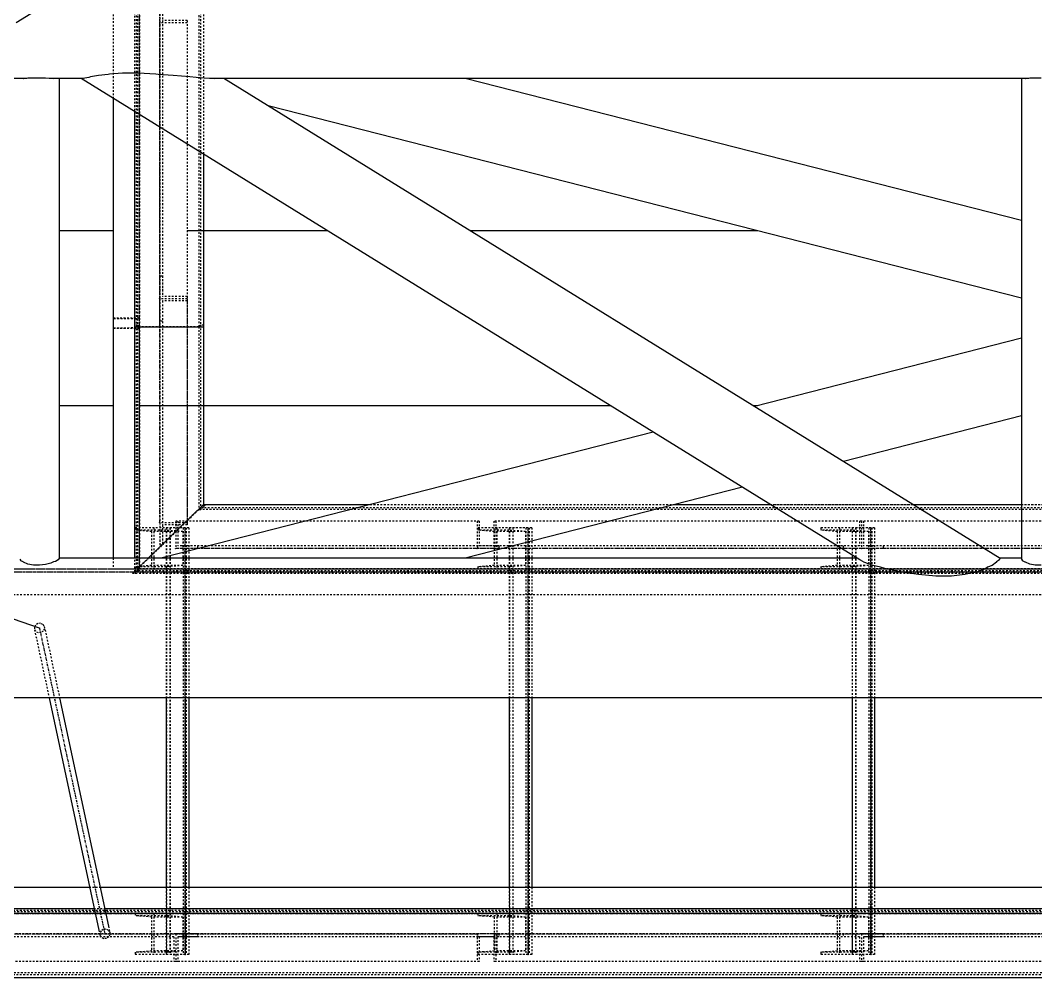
# Model space of a CAD drawing. Header units: millimetres. Extents: x 5143 to 30813, y 232 to 21408.
# Drawn here: x 10670.5 to 10965.4, y 4068.7 to 4346.8 of the extents above; entities that cross this region are included whole.
import ezdxf

# ---------------------------------------------------------------- set-up
doc = ezdxf.new("R2010")
doc.units = ezdxf.units.MM
doc.header["$LTSCALE"] = 0.25
for name, pattern in [('CENTER', [50.8, 31.75, -6.35, 6.35, -6.35]), ('XKITLINE00', [0]), ('XKITLINE02', [4, 2, -2]), ('XKITLINE03', [6, 3, -1, 1, -1])]:
    doc.linetypes.add(name, pattern=pattern)

msp = doc.modelspace()

# ---------------------------------------------------------------- linework, layer by layer
at = {"color": 1, "linetype": 'XKITLINE03'}
for p, q in [((10705, 5900.27), (10705, 4260.27)), ((10710.99, 4258.02), (10711, 5897.87)), ((10710.99, 4265.95), (10710.99, 4346.1)), ((10710.99, 4200.86), (10710.99, 4265.96)), ((10705, 4260.27), (10705, 4187.37)), ((10718.37, 4075.37), (10718.37, 4199.38)), ((10817.95, 4075.37), (10817.95, 4199.38)), ((10917.54, 4075.37), (10917.54, 4199.38)), ((10803.17, 4193.36), (10715.63, 4193.36)), ((10914.8, 4193.36), (10808.6, 4193.36)), ((11002.35, 4193.36), (10914.8, 4193.36)), ((11648.25, 4187.37), (10493.82, 4187.37)), ((10718.37, 4187.38), (10709.27, 4187.38)), ((10817.95, 4187.38), (10808.86, 4187.38)), ((10917.54, 4187.38), (10908.44, 4187.38)), ((10676.03, 4170.27), (10695.05, 4081.37)), ((10493.82, 4087.37), (11648.25, 4087.37)), ((10718.37, 4087.37), (10709.27, 4087.37)), ((10817.95, 4087.37), (10808.86, 4087.37)), ((10917.54, 4087.37), (10908.44, 4087.37)), ((10609.42, 4081.39), (10715.63, 4081.39)), ((10715.63, 4081.39), (10803.17, 4081.39)), ((10808.6, 4081.39), (10914.8, 4081.39)), ((10914.8, 4081.39), (11002.35, 4081.39))]:
    msp.add_line(p, q, dxfattribs=at)
at = {"color": 3, "linetype": 'XKITLINE02'}
for p, q in [((10704.15, 5898.21), (10704.15, 4257.47)), ((10705, 5898.21), (10705, 4257.26)), ((10703.7, 5888.14), (10703.69, 4320.34)), ((10704.55, 5888.14), (10704.54, 4258.3)), ((10705.08, 5887.3), (10705.07, 4257.8)), ((10722.31, 5887.3), (10722.31, 4257.8)), ((10722.85, 5888.14), (10722.84, 4258.3)), ((10697.5, 4370.57), (10697.5, 4257.26)), ((10723.69, 4370.57), (10723.69, 4258.3)), ((10710.99, 4352.68), (10710.99, 4265.95)), ((10711.79, 4352.68), (10711.79, 4266.61)), ((10718.99, 4346.1), (10710.99, 4346.1)), ((10718.99, 4346.76), (10711.79, 4346.76)), ((10718.99, 4346.76), (10718.99, 4265.95)), ((10710.99, 4272.54), (10710.99, 4265.95)), ((10711.79, 4272.54), (10710.99, 4272.54)), ((10711.79, 4272.54), (10711.79, 4266.61)), ((10710.99, 4265.96), (10710.99, 4194.36)), ((10718.99, 4265.96), (10710.99, 4265.96)), ((10718.99, 4265.95), (10710.99, 4265.95)), ((10718.99, 4266.61), (10711.79, 4266.61)), ((10711.79, 4265.31), (10711.79, 4194.36)), ((10718.99, 4265.31), (10711.79, 4265.31)), ((10718.99, 4266.61), (10718.99, 4265.95)), ((10718.99, 4265.96), (10718.99, 4200.21)), ((10718.99, 4265.31), (10718.99, 4200.21)), ((10705, 4260.27), (10697.5, 4260.27)), ((10705, 4260.27), (10697.5, 4260.27)), ((10697.5, 4260.27), (10697.5, 4258.76)), ((10704.15, 4260.07), (10697.5, 4260.15)), ((10704.15, 4260.27), (10704.15, 4187.37)), ((10705, 4260.27), (10705, 4187.37)), ((10711.79, 4259.46), (10710.99, 4259.46)), ((10704.15, 4257.47), (10697.5, 4257.39)), ((10697.5, 4257.39), (10697.5, 4257.26)), ((10705, 4257.26), (10697.5, 4257.26)), ((10704.54, 4258.3), (10703.69, 4258.3)), ((10704.54, 4258.3), (10703.69, 4258.3)), ((10703.69, 4258.3), (10703.69, 4257.73)), ((10705.07, 4257.8), (10704.54, 4258.3)), ((10705.07, 4257.8), (10704.54, 4258.3)), ((10704.54, 4258.3), (10704.54, 4186.9)), ((10722.31, 4257.8), (10705.07, 4257.8)), ((10722.31, 4257.8), (10705.07, 4257.8)), ((10705.07, 4257.8), (10705.07, 4188)), ((10722.84, 4258.3), (10722.31, 4257.8)), ((10722.84, 4258.3), (10722.31, 4257.8)), ((10722.31, 4257.8), (10722.31, 4204.66)), ((10723.69, 4258.3), (10722.84, 4258.3)), ((10723.69, 4258.3), (10722.84, 4258.3)), ((10722.84, 4258.3), (10722.84, 4204.59)), ((10723.69, 4258.3), (10723.69, 4257.73)), ((10703.69, 4209.13), (10703.69, 4186.07)), ((10723.69, 4206.07), (10709.11, 4191.97)), ((10724.25, 4206.07), (10723.38, 4205.22)), ((10723.69, 4206.07), (10723.69, 4205.41)), ((11628.62, 4206.07), (10771.91, 4206.07)), ((10929.9, 4206.07), (10888.41, 4206.07)), ((10972.73, 4206.07), (10961.33, 4206.07)), ((10722.23, 4204.69), (10704.55, 4187.46)), ((10722.31, 4204.66), (10705.07, 4188)), ((10723.38, 4205.22), (10722.23, 4204.69)), ((11628.98, 4204.69), (10722.23, 4204.69)), ((10722.84, 4204.59), (10722.31, 4204.66)), ((10723.69, 4205.41), (10722.84, 4204.59)), ((11629.48, 4205.22), (10723.38, 4205.22)), ((10710.99, 4200.86), (10710.99, 4194.36)), ((10718.99, 4200.86), (10710.99, 4200.86)), ((10711.79, 4200.21), (10711.79, 4194.36)), ((10718.99, 4200.21), (10711.79, 4200.21)), ((10798.08, 4201.36), (10715.63, 4201.36)), ((10715.63, 4201.36), (10715.63, 4193.36)), ((10716.26, 4201.36), (10716.26, 4194.16)), ((10803.8, 4201.36), (10798.08, 4201.36)), ((10803.17, 4201.36), (10803.17, 4193.36)), ((10803.8, 4201.36), (10803.8, 4194.16)), ((10914.8, 4201.36), (10808.07, 4201.36)), ((10808.07, 4201.36), (10808.07, 4194.16)), ((10808.6, 4201.36), (10808.6, 4193.36)), ((10914.27, 4201.36), (10914.27, 4194.16)), ((10914.8, 4201.36), (10914.27, 4201.36)), ((11002.97, 4201.36), (10914.8, 4201.36)), ((10914.8, 4201.36), (10914.8, 4193.36)), ((10914.8, 4201.36), (10914.8, 4193.36)), ((10915.43, 4201.36), (10915.43, 4194.16)), ((10718.37, 4199.38), (10703.8, 4199.38)), ((10703.8, 4199.38), (10703.8, 4198.7)), ((10712.89, 4198.7), (10703.8, 4198.7)), ((10708.58, 4198.31), (10703.8, 4198.7)), ((10717.67, 4198.31), (10708.58, 4198.31)), ((10708.58, 4198.31), (10708.58, 4188.44)), ((10709.27, 4199.38), (10709.27, 4187.38)), ((10712.89, 4199.38), (10712.89, 4198.7)), ((10712.89, 4199.38), (10712.89, 4149.97)), ((10719.46, 4199.38), (10712.89, 4199.38)), ((10717.67, 4198.31), (10712.89, 4198.7)), ((10712.95, 4199.38), (10712.95, 4075.37)), ((10713.92, 4199.38), (10713.92, 4075.37)), ((10713.98, 4199.38), (10713.98, 4075.37)), ((10717.67, 4198.31), (10717.67, 4188.44)), ((10717.77, 4199.38), (10717.77, 4075.37)), ((10718.37, 4199.38), (10718.37, 4187.38)), ((10718.37, 4199.38), (10718.37, 4149.97)), ((10718.66, 4199.38), (10718.66, 4075.37)), ((10719.46, 4199.38), (10719.46, 4149.97)), ((10817.95, 4199.38), (10803.38, 4199.38)), ((10803.38, 4199.38), (10803.38, 4198.7)), ((10812.48, 4198.7), (10803.38, 4198.7)), ((10808.16, 4198.31), (10803.38, 4198.7)), ((10817.26, 4198.31), (10808.16, 4198.31)), ((10808.16, 4198.31), (10808.16, 4188.44)), ((10808.86, 4199.38), (10808.86, 4187.38)), ((10812.48, 4199.38), (10812.48, 4198.7)), ((10812.48, 4199.38), (10812.48, 4149.97)), ((10819.04, 4199.38), (10812.48, 4199.38)), ((10817.26, 4198.31), (10812.48, 4198.7)), ((10812.54, 4199.38), (10812.54, 4075.37)), ((10813.51, 4199.38), (10813.51, 4075.37)), ((10813.57, 4199.38), (10813.57, 4075.37)), ((10817.26, 4198.31), (10817.26, 4188.44)), ((10817.35, 4199.38), (10817.35, 4075.37)), ((10817.95, 4199.38), (10817.95, 4187.38)), ((10817.95, 4199.38), (10817.95, 4149.97)), ((10818.25, 4199.38), (10818.25, 4075.37)), ((10819.04, 4199.38), (10819.04, 4149.97)), ((10917.54, 4199.38), (10902.97, 4199.38)), ((10902.97, 4199.38), (10902.97, 4198.7)), ((10912.06, 4198.7), (10902.97, 4198.7)), ((10907.75, 4198.31), (10902.97, 4198.7)), ((10916.84, 4198.31), (10907.75, 4198.31)), ((10907.75, 4198.31), (10907.75, 4188.44)), ((10908.44, 4199.38), (10908.44, 4187.38)), ((10912.06, 4199.38), (10912.06, 4198.7)), ((10912.06, 4199.38), (10912.06, 4149.97)), ((10918.63, 4199.38), (10912.06, 4199.38)), ((10916.84, 4198.31), (10912.06, 4198.7)), ((10912.12, 4199.38), (10912.12, 4075.37)), ((10913.09, 4199.38), (10913.09, 4075.37)), ((10913.15, 4199.38), (10913.15, 4075.37)), ((10916.84, 4198.31), (10916.84, 4188.44)), ((10916.94, 4199.38), (10916.94, 4075.37)), ((10917.54, 4199.38), (10917.54, 4187.38)), ((10917.54, 4199.38), (10917.54, 4149.97)), ((10917.84, 4199.38), (10917.84, 4075.37)), ((10918.63, 4199.38), (10918.63, 4149.97)), ((10711.79, 4194.36), (10710.99, 4194.36)), ((10809.46, 4194.16), (10716.26, 4194.16)), ((10721.91, 4194.16), (10721.91, 4193.36)), ((10914.27, 4194.16), (10803.32, 4194.16)), ((10803.32, 4194.16), (10803.32, 4193.36)), ((10809.46, 4194.16), (10803.8, 4194.16)), ((10809.46, 4194.16), (10809.46, 4193.36)), ((10909.52, 4194.16), (10909.52, 4193.36)), ((10914.27, 4194.16), (10909.52, 4194.16)), ((11008.63, 4194.16), (10915.43, 4194.16)), ((10921.08, 4194.16), (10921.08, 4193.36)), ((10809.46, 4193.36), (10715.63, 4193.36)), ((10809.46, 4193.36), (10803.17, 4193.36)), ((10914.8, 4193.36), (10803.32, 4193.36)), ((10907.75, 4193.36), (10808.6, 4193.36)), ((11008.63, 4193.36), (10914.8, 4193.36)), ((10697.5, 4190.57), (10697.5, 4187.37)), ((10707.67, 4190.57), (10703.06, 4186.07)), ((10707.66, 4190.57), (10703.69, 4186.74)), ((10708.58, 4188.44), (10703.8, 4188.06)), ((10712.89, 4188.06), (10703.8, 4188.06)), ((10703.8, 4188.06), (10703.8, 4187.38)), ((10717.67, 4188.44), (10708.58, 4188.44)), ((10717.67, 4188.44), (10712.89, 4188.06)), ((10712.89, 4188.06), (10712.89, 4187.38)), ((10808.16, 4188.44), (10803.38, 4188.06)), ((10812.48, 4188.06), (10803.38, 4188.06)), ((10803.38, 4188.06), (10803.38, 4187.38)), ((10817.26, 4188.44), (10808.16, 4188.44)), ((10817.26, 4188.44), (10812.48, 4188.06)), ((10812.48, 4188.06), (10812.48, 4187.38)), ((10907.75, 4188.44), (10902.97, 4188.06)), ((10912.06, 4188.06), (10902.97, 4188.06)), ((10902.97, 4188.06), (10902.97, 4187.38)), ((10916.84, 4188.44), (10907.75, 4188.44)), ((10916.84, 4188.44), (10912.06, 4188.06)), ((10912.06, 4188.06), (10912.06, 4187.38)), ((11636.37, 4187.37), (10492, 4187.37)), ((11634.04, 4186.52), (10492.13, 4186.52)), ((11641.67, 4187.37), (10606.3, 4187.37)), ((11641.69, 4186.52), (10606.3, 4186.52)), ((10705, 4187.37), (10697.5, 4187.37)), ((11633.47, 4186.07), (10703.06, 4186.07)), ((10704.54, 4186.9), (10703.69, 4186.07)), ((10704.61, 4186.92), (10703.74, 4186.07)), ((10718.37, 4187.38), (10703.8, 4187.38)), ((10705.07, 4188), (10704.54, 4186.9)), ((10704.55, 4187.46), (10704.61, 4186.92)), ((11632.58, 4187.46), (10704.55, 4187.46)), ((11633.3, 4186.92), (10704.61, 4186.92)), ((10817.95, 4187.38), (10803.38, 4187.38)), ((10917.54, 4187.38), (10902.97, 4187.38)), ((11642.97, 4179.87), (10492, 4179.87)), ((10674.92, 4171.15), (10674.57, 4170.5)), ((10674.57, 4170.5), (10674.62, 4169.79)), ((10675.56, 4171.57), (10674.92, 4171.15)), ((10676.33, 4171.64), (10675.56, 4171.57)), ((10677.03, 4171.34), (10676.33, 4171.64)), ((10677.03, 4171.34), (10677.45, 4170.76)), ((10677.45, 4170.76), (10677.5, 4170.05)), ((10677.45, 4170.76), (10681.9, 4149.97)), ((10674.62, 4169.79), (10675.04, 4169.21)), ((10674.62, 4169.79), (10678.86, 4149.97)), ((10675.73, 4168.91), (10675.04, 4169.21)), ((10676.51, 4168.98), (10675.73, 4168.91)), ((10677.15, 4169.4), (10676.51, 4168.98)), ((10677.5, 4170.05), (10677.15, 4169.4)), ((11657.93, 4094.87), (10690.64, 4094.87)), ((10712.89, 4094.87), (10712.89, 4075.37)), ((10718.37, 4094.87), (10718.37, 4075.37)), ((10719.46, 4094.87), (10719.46, 4075.37)), ((10812.48, 4094.87), (10812.48, 4075.37)), ((10817.95, 4094.87), (10817.95, 4075.37)), ((10819.04, 4094.87), (10819.04, 4075.37)), ((10912.06, 4094.87), (10912.06, 4075.37)), ((10917.54, 4094.87), (10917.54, 4075.37)), ((10918.63, 4094.87), (10918.63, 4075.37)), ((11650.11, 4087.82), (10482.26, 4087.82)), ((11658.89, 4088.22), (10492.13, 4088.22)), ((11649.28, 4088.67), (10691.97, 4088.67)), ((11649.64, 4087.29), (10481.46, 4087.29)), ((11659.14, 4087.37), (10492, 4087.37)), ((10718.37, 4087.37), (10703.8, 4087.37)), ((10703.8, 4087.37), (10703.8, 4086.69)), ((10712.89, 4086.69), (10703.8, 4086.69)), ((10708.58, 4086.31), (10703.8, 4086.69)), ((10717.67, 4086.31), (10708.58, 4086.31)), ((10708.58, 4086.31), (10708.58, 4076.44)), ((10709.27, 4087.37), (10709.27, 4075.37)), ((10712.89, 4087.37), (10712.89, 4086.69)), ((10717.67, 4086.31), (10712.89, 4086.69)), ((10717.67, 4086.31), (10717.67, 4076.44)), ((10718.37, 4087.37), (10718.37, 4075.37)), ((10817.95, 4087.37), (10803.38, 4087.37)), ((10803.38, 4087.37), (10803.38, 4086.69)), ((10812.48, 4086.69), (10803.38, 4086.69)), ((10808.16, 4086.31), (10803.38, 4086.69)), ((10817.26, 4086.31), (10808.16, 4086.31)), ((10808.16, 4086.31), (10808.16, 4076.44)), ((10808.86, 4087.37), (10808.86, 4075.37)), ((10812.48, 4087.37), (10812.48, 4086.69)), ((10817.26, 4086.31), (10812.48, 4086.69)), ((10817.26, 4086.31), (10817.26, 4076.44)), ((10817.95, 4087.37), (10817.95, 4075.37)), ((10917.54, 4087.37), (10902.97, 4087.37)), ((10902.97, 4087.37), (10902.97, 4086.69)), ((10912.06, 4086.69), (10902.97, 4086.69)), ((10907.75, 4086.31), (10902.97, 4086.69)), ((10916.84, 4086.31), (10907.75, 4086.31)), ((10907.75, 4086.31), (10907.75, 4076.44)), ((10908.44, 4087.37), (10908.44, 4075.37)), ((10912.06, 4087.37), (10912.06, 4086.69)), ((10916.84, 4086.31), (10912.06, 4086.69)), ((10916.84, 4086.31), (10916.84, 4076.44)), ((10917.54, 4087.37), (10917.54, 4075.37)), ((10693.3, 4082.47), (10693.63, 4080.89)), ((10693.94, 4082.25), (10693.59, 4081.6)), ((10694.58, 4082.67), (10693.94, 4082.25)), ((10695.35, 4082.74), (10694.58, 4082.67)), ((10696.05, 4082.44), (10695.35, 4082.74)), ((10696.05, 4082.44), (10696.47, 4081.86)), ((10696.1, 4083.61), (10696.47, 4081.86)), ((10696.47, 4081.86), (10696.52, 4081.15)), ((10715.63, 4081.39), (10604.14, 4081.39)), ((10715.1, 4080.59), (10604.14, 4080.59)), ((10693.59, 4081.6), (10693.63, 4080.89)), ((10693.63, 4080.89), (10694.06, 4080.31)), ((10694.75, 4080.01), (10694.06, 4080.31)), ((10695.53, 4080.08), (10694.75, 4080.01)), ((10696.17, 4080.5), (10695.53, 4080.08)), ((10696.52, 4081.15), (10696.17, 4080.5)), ((10710.35, 4081.39), (10710.35, 4080.59)), ((10715.1, 4080.59), (10715.1, 4073.39)), ((10715.63, 4081.39), (10715.63, 4073.39)), ((10721.91, 4081.39), (10715.63, 4081.39)), ((10715.63, 4081.39), (10715.63, 4073.39)), ((10809.46, 4081.39), (10715.63, 4081.39)), ((10721.91, 4080.59), (10716.26, 4080.59)), ((10716.26, 4080.59), (10716.26, 4073.39)), ((10809.46, 4080.59), (10716.26, 4080.59)), ((10721.91, 4081.39), (10721.91, 4080.59)), ((10803.17, 4081.39), (10803.17, 4073.39)), ((10808.6, 4081.39), (10803.32, 4081.39)), ((10803.32, 4081.39), (10803.32, 4080.59)), ((10914.8, 4081.39), (10803.32, 4081.39)), ((10808.07, 4080.59), (10803.32, 4080.59)), ((10914.27, 4080.59), (10803.32, 4080.59)), ((10803.8, 4080.59), (10803.8, 4073.39)), ((10808.07, 4080.59), (10808.07, 4073.39)), ((10808.6, 4081.39), (10808.6, 4073.39)), ((10809.46, 4081.39), (10809.46, 4080.59)), ((10909.52, 4081.39), (10909.52, 4080.59)), ((10914.27, 4080.59), (10914.27, 4073.39)), ((10914.8, 4081.39), (10914.8, 4073.39)), ((10921.08, 4081.39), (10914.8, 4081.39)), ((10914.8, 4081.39), (10914.8, 4073.39)), ((11008.63, 4081.39), (10914.8, 4081.39)), ((10921.08, 4080.59), (10915.43, 4080.59)), ((10915.43, 4080.59), (10915.43, 4073.39)), ((11008.63, 4080.59), (10915.43, 4080.59)), ((10921.08, 4081.39), (10921.08, 4080.59)), ((10708.58, 4076.44), (10703.8, 4076.05)), ((10712.89, 4076.05), (10703.8, 4076.05)), ((10703.8, 4076.05), (10703.8, 4075.37)), ((10717.67, 4076.44), (10708.58, 4076.44)), ((10717.67, 4076.44), (10712.89, 4076.05)), ((10712.89, 4076.05), (10712.89, 4075.37)), ((10808.16, 4076.44), (10803.38, 4076.05)), ((10812.48, 4076.05), (10803.38, 4076.05)), ((10803.38, 4076.05), (10803.38, 4075.37)), ((10817.26, 4076.44), (10808.16, 4076.44)), ((10817.26, 4076.44), (10812.48, 4076.05)), ((10812.48, 4076.05), (10812.48, 4075.37)), ((10907.75, 4076.44), (10902.97, 4076.05)), ((10912.06, 4076.05), (10902.97, 4076.05)), ((10902.97, 4076.05), (10902.97, 4075.37)), ((10916.84, 4076.44), (10907.75, 4076.44)), ((10916.84, 4076.44), (10912.06, 4076.05)), ((10912.06, 4076.05), (10912.06, 4075.37)), ((10715.63, 4073.39), (10608.9, 4073.39)), ((10718.37, 4075.37), (10703.8, 4075.37)), ((10719.46, 4075.37), (10712.89, 4075.37)), ((10716.26, 4073.39), (10715.63, 4073.39)), ((10803.8, 4073.39), (10715.63, 4073.39)), ((10817.95, 4075.37), (10803.38, 4075.37)), ((10808.6, 4073.39), (10808.07, 4073.39)), ((10914.8, 4073.39), (10808.07, 4073.39)), ((10819.04, 4075.37), (10812.48, 4075.37)), ((10917.54, 4075.37), (10902.97, 4075.37)), ((10918.63, 4075.37), (10912.06, 4075.37)), ((10915.43, 4073.39), (10914.8, 4073.39)), ((11002.97, 4073.39), (10914.8, 4073.39)), ((11653.17, 4070.06), (10481.46, 4070.06)), ((11653.86, 4069.52), (10482.26, 4069.52))]:
    msp.add_line(p, q, dxfattribs=at)
at = {"color": 8, "linetype": 'CENTER'}
for p, q in [((10676.04, 4350.27), (10385.47, 4170.27)), ((10676.04, 4170.27), (10437.62, 4252.77))]:
    msp.add_line(p, q, dxfattribs=at)
at = {"color": 8, "linetype": 'XKITLINE00'}
for p, q in [((10672.4, 4329.97), (10662.78, 4329.97)), ((10671.32, 4329.87), (10670.69, 4329.97)), ((10671.58, 4329.91), (10671.16, 4329.97)), ((10671.43, 4329.89), (10671.32, 4329.87)), ((10672.69, 4330), (10671.43, 4329.89)), ((10674.28, 4330.06), (10672.69, 4330)), ((10676.04, 4330.07), (10674.28, 4330.06)), ((10677.81, 4330.03), (10676.04, 4330.07)), ((10679.39, 4329.94), (10677.81, 4330.03)), ((10688.79, 4329.97), (10678.84, 4329.97)), ((10680.08, 4329.87), (10679.39, 4329.94)), ((10680.33, 4329.95), (10679.84, 4329.9)), ((10680.66, 4329.93), (10680.08, 4329.87)), ((10680.5, 4329.97), (10680.33, 4329.95)), ((10680.92, 4329.97), (10680.66, 4329.93)), ((10681.74, 4329.97), (10681.74, 4190.42)), ((10914.31, 4190.06), (10688.12, 4329.97)), ((10688.4, 4329.88), (10688.18, 4329.97)), ((10689.25, 4330.08), (10688.41, 4329.88)), ((10690.37, 4330.19), (10689.25, 4330.08)), ((10690.87, 4330.41), (10690.37, 4330.19)), ((10693.18, 4330.85), (10690.87, 4330.41)), ((10696, 4331.11), (10693.18, 4330.85)), ((10696.37, 4331.19), (10696, 4331.11)), ((10700.17, 4331.47), (10696.37, 4331.19)), ((10704.74, 4331.47), (10700.17, 4331.47)), ((10709.86, 4331.18), (10704.74, 4331.47)), ((10710.53, 4331.11), (10709.86, 4331.18)), ((10714.92, 4330.85), (10710.53, 4331.11)), ((10719.76, 4330.41), (10714.92, 4330.85)), ((10721.52, 4330.19), (10719.76, 4330.41)), ((10723.84, 4330.08), (10721.52, 4330.19)), ((10726.96, 4329.88), (10723.84, 4330.08)), ((10963.39, 4329.97), (10725.51, 4329.97)), ((10726.83, 4329.97), (10726.4, 4329.92)), ((10727.02, 4329.87), (10726.96, 4329.88)), ((10727.78, 4329.97), (10727.02, 4329.87)), ((10955.12, 4190.48), (10729.61, 4329.97)), ((10961.33, 4288.67), (10799.7, 4329.97)), ((10961.33, 4329.97), (10961.33, 4190.24)), ((10962.31, 4329.87), (10961.69, 4329.97)), ((10962.57, 4329.91), (10962.15, 4329.97)), ((10962.42, 4329.89), (10962.31, 4329.87)), ((10963.68, 4330), (10962.42, 4329.89)), ((10965.27, 4330.06), (10963.68, 4330)), ((10967.03, 4330.07), (10965.27, 4330.06)), ((10961.33, 4266.07), (10742.52, 4321.98)), ((10697.5, 4285.67), (10681.74, 4285.67)), ((10705.28, 4285.67), (10705, 4285.67)), ((10759.73, 4285.67), (10718.99, 4285.67)), ((10884.61, 4285.67), (10801.22, 4285.67)), ((10961.33, 4254.48), (10883.71, 4234.65)), ((10697.5, 4234.87), (10681.74, 4234.87)), ((10841.85, 4234.87), (10705, 4234.87)), ((10884.61, 4234.87), (10883.34, 4234.87)), ((10961.33, 4231.88), (10909.57, 4218.65)), ((10854.35, 4227.14), (10711.26, 4190.57)), ((10880.21, 4211.15), (10799.7, 4190.57)), ((10670.34, 4190.24), (10670.62, 4189.8)), ((10671.32, 4189.46), (10670.62, 4189.8)), ((10671.43, 4189.37), (10671.32, 4189.46)), ((10672.69, 4188.87), (10671.43, 4189.37)), ((10674.28, 4188.58), (10672.69, 4188.87)), ((10676.04, 4188.53), (10674.28, 4188.58)), ((10677.81, 4188.72), (10676.04, 4188.53)), ((10679.39, 4189.13), (10677.81, 4188.72)), ((10680.09, 4189.46), (10679.39, 4189.13)), ((10680.66, 4189.62), (10680.09, 4189.46)), ((10681.47, 4190.04), (10680.66, 4189.62)), ((10681.66, 4190.37), (10681.47, 4190.04)), ((10681.74, 4190.42), (10681.66, 4190.37)), ((10913.47, 4190.57), (10681.74, 4190.57)), ((10915.41, 4189.46), (10914.31, 4190.06)), ((10918.19, 4188.46), (10915.47, 4189.43)), ((10920.3, 4187.96), (10918.19, 4188.46)), ((10952.78, 4188.46), (10951.46, 4187.96)), ((10954.02, 4189.43), (10952.78, 4188.46)), ((10954.03, 4189.46), (10954.02, 4189.43)), ((10954.9, 4190.06), (10954.03, 4189.46)), ((10955.12, 4190.48), (10954.84, 4190.37)), ((10954.84, 4190.37), (10954.9, 4190.06)), ((10961.33, 4190.57), (10954.96, 4190.57)), ((10961.33, 4190.24), (10961.61, 4189.79)), ((10962.31, 4189.45), (10961.61, 4189.79)), ((10962.42, 4189.36), (10962.31, 4189.45)), ((10963.68, 4188.86), (10962.42, 4189.36)), ((10965.27, 4188.57), (10963.68, 4188.86)), ((10967.03, 4188.52), (10965.27, 4188.57)), ((10921.93, 4187.48), (10920.3, 4187.96)), ((10926.51, 4186.52), (10921.93, 4187.48)), ((10930.71, 4185.93), (10926.51, 4186.52)), ((10931.37, 4185.81), (10930.71, 4185.93)), ((10936.39, 4185.34), (10931.37, 4185.81)), ((10940.97, 4185.34), (10936.39, 4185.34)), ((10944.87, 4185.81), (10940.97, 4185.34)), ((10945.25, 4185.93), (10944.87, 4185.81)), ((10948.24, 4186.52), (10945.25, 4185.93)), ((10950.82, 4187.48), (10948.24, 4186.52)), ((10951.46, 4187.96), (10950.82, 4187.48)), ((11718.3, 4149.97), (10454.11, 4149.97))]:
    msp.add_line(p, q, dxfattribs=at)
at = {"color": 7, "linetype": 'XKITLINE00'}
for p, q in [((10697.5, 4324.17), (10697.5, 4258.76)), ((10703.69, 4320.34), (10703.69, 4257.73)), ((10723.69, 4307.97), (10723.69, 4257.73)), ((10697.5, 4258.76), (10697.5, 4190.57)), ((10723.69, 4257.73), (10703.69, 4257.73)), ((10703.69, 4257.73), (10703.69, 4190.57)), ((10723.69, 4257.73), (10703.69, 4257.73)), ((10723.69, 4257.73), (10723.69, 4206.07)), ((10723.57, 4206.07), (10707.67, 4190.57)), ((10771.91, 4206.07), (10723.57, 4206.07)), ((10888.41, 4206.07), (10860.36, 4206.07)), ((10961.33, 4206.07), (10929.9, 4206.07)), ((10709.11, 4191.97), (10707.66, 4190.57)), ((10678.86, 4149.97), (10693.3, 4082.47)), ((10681.9, 4149.97), (10696.1, 4083.61)), ((10712.89, 4149.97), (10712.89, 4094.87)), ((10718.37, 4149.97), (10718.37, 4094.87)), ((10719.46, 4149.97), (10719.46, 4094.87)), ((10812.48, 4149.97), (10812.48, 4094.87)), ((10817.95, 4149.97), (10817.95, 4094.87)), ((10819.04, 4149.97), (10819.04, 4094.87)), ((10912.06, 4149.97), (10912.06, 4094.87)), ((10917.54, 4149.97), (10917.54, 4094.87)), ((10918.63, 4149.97), (10918.63, 4094.87)), ((10690.64, 4094.87), (10492, 4094.87)), ((10981.63, 4094.87), (10693.69, 4094.87)), ((10691.97, 4088.67), (10481.36, 4088.67)), ((10982.96, 4088.67), (10695.01, 4088.67)), ((11653.41, 4068.67), (10481.36, 4068.67))]:
    msp.add_line(p, q, dxfattribs=at)
at = {"color": 1, "linetype": 'XKITLINE00'}
for centre in [(10710.99, 4346.1), (10710.99, 4265.96), (10710.99, 4265.95), (10705, 4260.27), (10705, 4260.27), (10710.99, 4258.02), (10710.99, 4200.86), (10718.37, 4199.38), (10817.95, 4199.38), (10917.54, 4199.38), (10715.63, 4193.36), (10803.17, 4193.36), (10808.6, 4193.36), (10914.8, 4193.36), (10914.8, 4193.36), (10705, 4187.37), (10709.27, 4187.38), (10718.37, 4187.38), (10808.86, 4187.38), (10817.95, 4187.38), (10908.44, 4187.38), (10917.54, 4187.38), (10676.03, 4170.27), (10709.27, 4087.37), (10718.37, 4087.37), (10808.86, 4087.37), (10817.95, 4087.37), (10908.44, 4087.37), (10917.54, 4087.37), (10695.05, 4081.37), (10715.63, 4081.39), (10715.63, 4081.39), (10803.17, 4081.39), (10808.6, 4081.39), (10914.8, 4081.39), (10914.8, 4081.39), (10718.37, 4075.37), (10817.95, 4075.37), (10917.54, 4075.37)]:
    msp.add_circle(centre, 0.05, dxfattribs=at)
at = {"color": 8, "linetype": 'XKITLINE00'}
msp.add_circle((10676.04, 4170.27), 0.05, dxfattribs=at)

doc.saveas('drawing.dxf')
